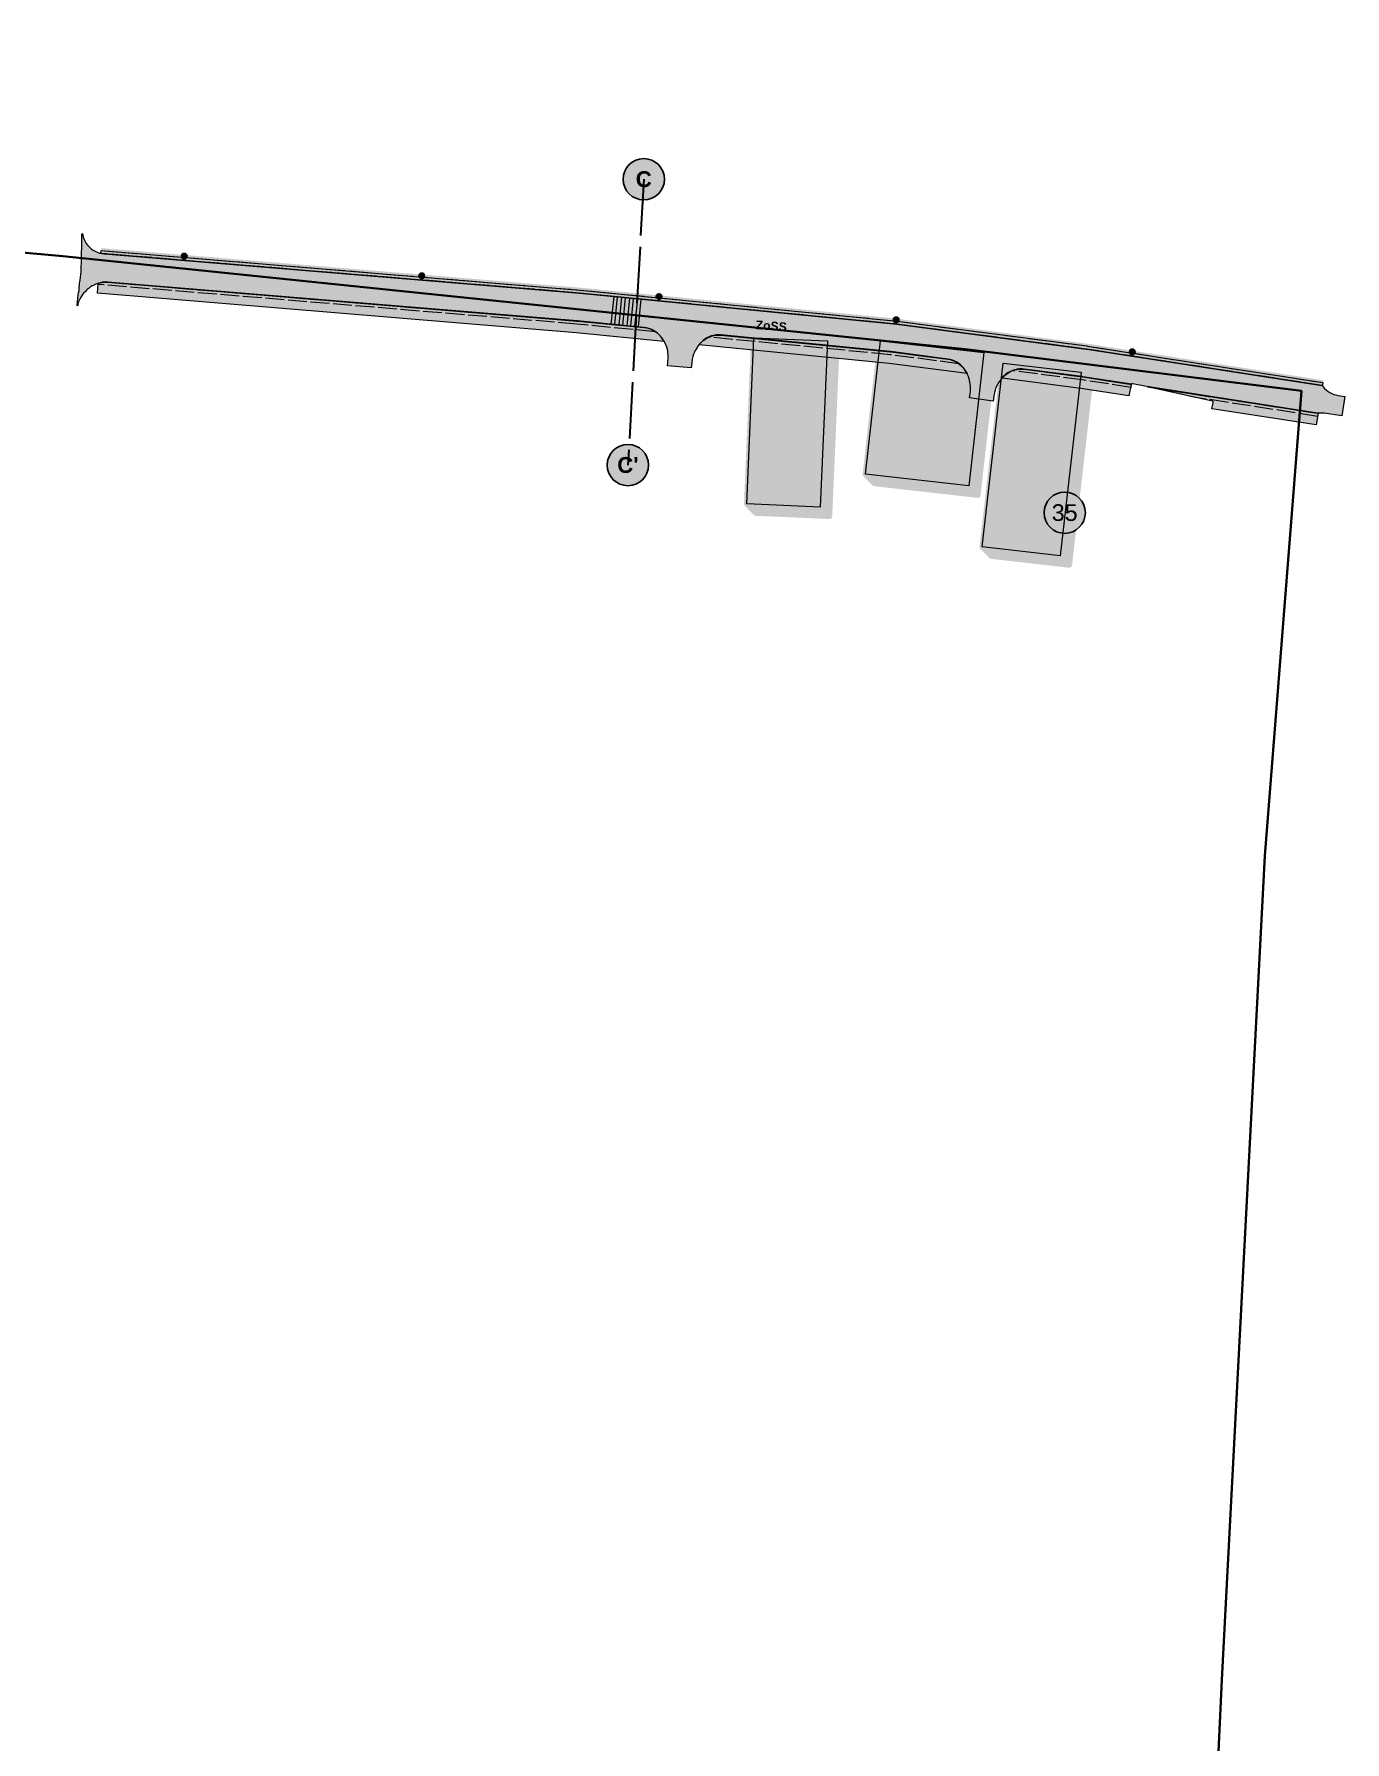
# Model space of a CAD drawing. Extents: x 306008 to 307050, y 9156110 to 9156581.
# Drawn here: x 306885.2 to 307050.3, y 9156275.2 to 9156490.3 of the extents above; entities that cross this region are included whole.
import ezdxf

# ---------------------------------------------------------------- set-up
doc = ezdxf.new("R2010")
doc.units = 0
doc.linetypes.add('DASHED', pattern=[1.524, 1.27, -0.254])
for name, color, linetype in [('D32_BANGUNAN_DIHAPUS', 7, 'Continuous'), ('D32_BANGUNAN_DIHAPUS_TUTUP', 7, 'Continuous'), ('D32_DELINEASI_ATAS', 7, 'Continuous'), ('D32_JLN_ASPAL', 7, 'Continuous'), ('D32_JLN_BAHU', 7, 'Continuous'), ('D32_JLN_PJU', 7, 'Continuous'), ('D32_JLN_SALURAN_TERTUTUP', 7, 'Continuous'), ('D32_JLN_TROTOAR', 7, 'Continuous'), ('D32_JLN_ZEBRA', 7, 'Continuous'), ('D32_JLN_ZOSS', 7, 'Continuous'), ('D32_NOMOR', 7, 'Continuous'), ('D32_POTONGAN', 7, 'Continuous')]:
    doc.layers.add(name, color=color, linetype=linetype)
doc.styles.add('D32_ARIAL', font='arial.ttf')

msp = doc.modelspace()

# ---------------------------------------------------------------- hatches: boundary and pattern name
at = {"layer": 'D32_BANGUNAN_DIHAPUS_TUTUP', "true_color": 0xe0ded9}
h = msp.add_hatch(color=7, dxfattribs=at)
h.dxf.hatch_style = 1
h.paths.add_polyline_path([(306985.73, 9156429.51), (306985.72, 9156429.48), (306985.71, 9156429.45), (306985.7, 9156429.41), (306985.68, 9156429.38), (306985.67, 9156429.36), (306985.64, 9156429.33), (306985.62, 9156429.3), (306985.59, 9156429.28), (306985.56, 9156429.26), (306985.53, 9156429.25), (306985.5, 9156429.23), (306985.47, 9156429.22), (306985.44, 9156429.22), (306985.4, 9156429.21), (306985.37, 9156429.21), (306976.1, 9156429.61), (306976.07, 9156429.61), (306976.04, 9156429.62), (306976.01, 9156429.63), (306975.98, 9156429.64), (306975.95, 9156429.65), (306975.92, 9156429.67), (306975.89, 9156429.69), (306975.87, 9156429.71), (306974.72, 9156430.86), (306974.7, 9156430.89), (306974.68, 9156430.92), (306974.66, 9156430.95), (306974.64, 9156430.98), (306974.63, 9156431.02), (306974.62, 9156431.05), (306974.62, 9156431.09), (306974.62, 9156431.12), (306975.51, 9156452.05), (306975.52, 9156452.09), (306975.52, 9156452.12), (306975.53, 9156452.15), (306975.55, 9156452.18), (306975.56, 9156452.22), (306975.58, 9156452.24), (306975.6, 9156452.27), (306975.63, 9156452.29), (306975.65, 9156452.32), (306975.68, 9156452.34), (306975.71, 9156452.35), (306975.74, 9156452.37), (306975.78, 9156452.38), (306975.81, 9156452.38), (306975.84, 9156452.39), (306975.88, 9156452.39), (306985.14, 9156451.99), (306985.18, 9156451.99), (306985.21, 9156451.98), (306985.24, 9156451.97), (306985.27, 9156451.96), (306985.3, 9156451.95), (306985.33, 9156451.93), (306985.35, 9156451.91), (306985.38, 9156451.89), (306986.53, 9156450.74), (306986.55, 9156450.71), (306986.57, 9156450.68), (306986.59, 9156450.65), (306986.6, 9156450.62), (306986.62, 9156450.58), (306986.62, 9156450.55), (306986.63, 9156450.51), (306986.63, 9156450.48), (306985.73, 9156429.55)])
h = msp.add_hatch(color=7, dxfattribs=at)
h.dxf.hatch_style = 1
h.paths.add_polyline_path([(307004.4, 9156432.15), (307004.39, 9156432.11), (307004.38, 9156432.08), (307004.36, 9156432.05), (307004.34, 9156432.02), (307004.32, 9156431.99), (307004.3, 9156431.97), (307004.27, 9156431.95), (307004.25, 9156431.93), (307004.22, 9156431.91), (307004.18, 9156431.89), (307004.15, 9156431.88), (307004.12, 9156431.88), (307004.08, 9156431.87), (307004.05, 9156431.87), (307004.02, 9156431.87), (306991.02, 9156433.34), (306990.98, 9156433.35), (306990.95, 9156433.36), (306990.92, 9156433.37), (306990.89, 9156433.38), (306990.86, 9156433.4), (306990.83, 9156433.42), (306990.81, 9156433.44), (306989.66, 9156434.59), (306989.64, 9156434.62), (306989.62, 9156434.65), (306989.6, 9156434.68), (306989.58, 9156434.71), (306989.57, 9156434.74), (306989.56, 9156434.78), (306989.56, 9156434.81), (306989.56, 9156434.85), (306989.56, 9156434.88), (306991.46, 9156451.71), (306991.47, 9156451.74), (306991.48, 9156451.77), (306991.49, 9156451.81), (306991.51, 9156451.84), (306991.52, 9156451.87), (306991.55, 9156451.89), (306991.57, 9156451.92), (306991.59, 9156451.94), (306991.62, 9156451.96), (306991.65, 9156451.98), (306991.68, 9156451.99), (306991.72, 9156452), (306991.75, 9156452.01), (306991.78, 9156452.02), (306991.82, 9156452.02), (306991.85, 9156452.02), (307004.85, 9156450.54), (307004.88, 9156450.54), (307004.92, 9156450.53), (307004.95, 9156450.52), (307004.98, 9156450.5), (307005.01, 9156450.49), (307005.03, 9156450.47), (307005.06, 9156450.44), (307006.21, 9156449.29), (307006.23, 9156449.27), (307006.25, 9156449.24), (307006.27, 9156449.21), (307006.28, 9156449.18), (307006.3, 9156449.15), (307006.3, 9156449.11), (307006.31, 9156449.08), (307006.31, 9156449.04), (307006.31, 9156449.01), (307004.4, 9156432.18)])
h = msp.add_hatch(color=7, dxfattribs=at)
h.dxf.hatch_style = 1
h.paths.add_polyline_path([(307015.92, 9156423.35), (307015.91, 9156423.31), (307015.9, 9156423.28), (307015.88, 9156423.25), (307015.87, 9156423.22), (307015.84, 9156423.2), (307015.82, 9156423.17), (307015.8, 9156423.15), (307015.77, 9156423.13), (307015.74, 9156423.11), (307015.71, 9156423.1), (307015.67, 9156423.09), (307015.64, 9156423.08), (307015.61, 9156423.07), (307015.57, 9156423.07), (307015.54, 9156423.07), (307005.73, 9156424.19), (307005.7, 9156424.2), (307005.67, 9156424.21), (307005.64, 9156424.22), (307005.61, 9156424.23), (307005.58, 9156424.25), (307005.55, 9156424.27), (307005.53, 9156424.29), (307004.38, 9156425.44), (307004.35, 9156425.47), (307004.33, 9156425.5), (307004.31, 9156425.53), (307004.3, 9156425.56), (307004.29, 9156425.59), (307004.28, 9156425.63), (307004.28, 9156425.66), (307004.27, 9156425.7), (307004.28, 9156425.73), (307006.92, 9156448.88), (307006.93, 9156448.92), (307006.94, 9156448.95), (307006.95, 9156448.98), (307006.96, 9156449.01), (307006.98, 9156449.04), (307007, 9156449.07), (307007.03, 9156449.09), (307007.05, 9156449.12), (307007.08, 9156449.14), (307007.11, 9156449.15), (307007.14, 9156449.17), (307007.17, 9156449.18), (307007.21, 9156449.19), (307007.24, 9156449.19), (307007.28, 9156449.19), (307007.31, 9156449.19), (307017.11, 9156448.07), (307017.15, 9156448.07), (307017.18, 9156448.06), (307017.21, 9156448.05), (307017.24, 9156448.03), (307017.27, 9156448.01), (307017.3, 9156447.99), (307017.32, 9156447.97), (307018.47, 9156446.82), (307018.49, 9156446.79), (307018.52, 9156446.77), (307018.53, 9156446.74), (307018.55, 9156446.7), (307018.56, 9156446.67), (307018.57, 9156446.64), (307018.57, 9156446.6), (307018.57, 9156446.57), (307018.57, 9156446.53), (307015.93, 9156423.38)])
at = {"layer": 'D32_JLN_ASPAL', "true_color": 0x7a7c78}
h = msp.add_hatch(color=7, dxfattribs=at)
h.dxf.hatch_style = 1
h.paths.add_polyline_path([(306890.7, 9156456.57), (306890.74, 9156457.04), (306890.75, 9156457.05), (306890.78, 9156457.43), (306890.79, 9156457.46), (306890.8, 9156457.52), (306890.84, 9156457.7), (306890.89, 9156457.99), (306890.89, 9156458), (306890.91, 9156458.37), (306890.91, 9156458.49), (306890.93, 9156458.62), (306890.94, 9156458.74), (306890.95, 9156458.82), (306890.96, 9156458.95), (306890.98, 9156459.04), (306890.98, 9156459.06), (306891.02, 9156459.31), (306891.15, 9156460.38), (306891.17, 9156460.73), (306891.17, 9156460.83), (306891.17, 9156460.85), (306891.17, 9156460.88), (306891.21, 9156461.54), (306891.21, 9156461.7), (306891.21, 9156462.89), (306891.21, 9156462.92), (306891.22, 9156462.98), (306891.23, 9156463.14), (306891.25, 9156463.47), (306891.25, 9156465.08), (306891.33, 9156465.18), (306891.35, 9156465), (306891.43, 9156464.71), (306891.53, 9156464.43), (306891.66, 9156464.16), (306891.81, 9156463.9), (306891.99, 9156463.67), (306892.19, 9156463.45), (306892.41, 9156463.25), (306892.66, 9156463.08), (306892.91, 9156462.93), (306893.18, 9156462.8), (306893.46, 9156462.7), (306893.75, 9156462.64), (306894.05, 9156462.6), (306953.91, 9156457.65), (306953.94, 9156457.64), (306993.42, 9156453.78), (306993.44, 9156453.78), (306993.49, 9156453.77), (306993.51, 9156453.77), (307017.72, 9156450.6), (307017.74, 9156450.6), (307017.77, 9156450.59), (307017.79, 9156450.59), (307047.37, 9156446.01), (307047.45, 9156446), (307047.51, 9156445.91), (307047.54, 9156445.87), (307047.73, 9156445.66), (307047.93, 9156445.47), (307048.15, 9156445.3), (307048.38, 9156445.15), (307048.63, 9156445.02), (307048.89, 9156444.91), (307049.15, 9156444.83), (307049.43, 9156444.78), (307050.27, 9156444.65), (307049.89, 9156442.19), (307047.69, 9156442.52), (307047.33, 9156442.56), (307046.96, 9156442.55), (307046.91, 9156442.54), (307046.84, 9156442.55), (307025.09, 9156445.92), (307023.57, 9156446.25), (307023.56, 9156446.25), (307023.54, 9156446.25), (307023.53, 9156446.25), (307023.51, 9156446.25), (307023.5, 9156446.25), (307023.48, 9156446.24), (307023.47, 9156446.24), (307023.46, 9156446.23), (307023.45, 9156446.22), (307023.44, 9156446.21), (307023.43, 9156446.2), (307023.42, 9156446.19), (307023.41, 9156446.18), (307017.29, 9156447.13), (307017.22, 9156447.14), (307009.9, 9156448.1), (307009.6, 9156448.12), (307009.3, 9156448.11), (307009, 9156448.08), (307008.71, 9156448.01), (307008.43, 9156447.92), (307008.16, 9156447.8), (307007.9, 9156447.65), (307007.89, 9156447.65), (307007.65, 9156447.48), (307007.53, 9156447.37), (307007.52, 9156447.37), (307007.4, 9156447.27), (307007.22, 9156447.1), (307007.05, 9156446.91), (307006.9, 9156446.71), (307006.71, 9156446.43), (307006.53, 9156446.15), (307006.51, 9156446.11), (307006.41, 9156445.91), (307006.32, 9156445.7), (307006.3, 9156445.64), (307006.23, 9156445.4), (307006.17, 9156445.16), (307006.12, 9156444.86), (307006.09, 9156444.68), (307006.01, 9156444.07), (307003.01, 9156444.46), (307003.05, 9156444.75), (307003.05, 9156444.77), (307003.05, 9156444.78), (307003.09, 9156444.97), (307003.12, 9156445.23), (307003.14, 9156445.5), (307003.14, 9156445.69), (307003.12, 9156445.96), (307003.11, 9156446.13), (307003.06, 9156446.44), (307003.02, 9156446.65), (307002.97, 9156446.88), (307002.9, 9156447.1), (307002.89, 9156447.11), (307002.88, 9156447.16), (307002.77, 9156447.42), (307002.65, 9156447.66), (307002.64, 9156447.68), (307002.53, 9156447.86), (307002.48, 9156447.93), (307002.35, 9156448.11), (307002.2, 9156448.29), (307002.18, 9156448.31), (307002.14, 9156448.36), (307001.93, 9156448.58), (307001.69, 9156448.78), (307001.43, 9156448.95), (307001.16, 9156449.1), (307000.87, 9156449.21), (307000.58, 9156449.3), (307000.27, 9156449.36), (306993.12, 9156450.29), (306993.02, 9156450.3), (306971.71, 9156452.39), (306971.41, 9156452.4), (306971.1, 9156452.39), (306970.8, 9156452.34), (306970.5, 9156452.26), (306970.22, 9156452.15), (306969.94, 9156452.01), (306969.68, 9156451.85), (306969.67, 9156451.84), (306969.48, 9156451.69), (306969.3, 9156451.52), (306969.18, 9156451.41), (306968.94, 9156451.14), (306968.73, 9156450.84), (306968.71, 9156450.8), (306968.59, 9156450.62), (306968.48, 9156450.42), (306968.38, 9156450.22), (306968.31, 9156450.06), (306968.28, 9156449.98), (306968.27, 9156449.96), (306968.17, 9156449.66), (306968.1, 9156449.34), (306968.09, 9156449.29), (306968.08, 9156449.22), (306968.05, 9156449.04), (306968.04, 9156448.88), (306967.98, 9156448.23), (306965, 9156448.52), (306965.04, 9156448.94), (306965.04, 9156448.96), (306965.04, 9156448.98), (306965.05, 9156449.04), (306965.08, 9156449.47), (306965.08, 9156449.52), (306965.07, 9156449.78), (306965.06, 9156449.88), (306965.03, 9156450.12), (306965.02, 9156450.31), (306964.97, 9156450.59), (306964.89, 9156450.87), (306964.78, 9156451.14), (306964.75, 9156451.21), (306964.64, 9156451.44), (306964.55, 9156451.59), (306964.43, 9156451.79), (306964.29, 9156451.99), (306964.29, 9156451.99), (306964.23, 9156452.07), (306964.23, 9156452.07), (306964.1, 9156452.24), (306963.9, 9156452.46), (306963.69, 9156452.66), (306963.45, 9156452.84), (306963.19, 9156452.99), (306962.93, 9156453.12), (306962.65, 9156453.22), (306962.36, 9156453.29), (306962.07, 9156453.33), (306953.64, 9156454.16), (306953.6, 9156454.16), (306894.51, 9156459.05), (306894.26, 9156459.06), (306894.01, 9156459.05), (306893.76, 9156459.02), (306893.76, 9156459.01), (306893.51, 9156458.96), (306893.26, 9156458.89), (306893.02, 9156458.79), (306892.91, 9156458.74), (306892.9, 9156458.74), (306892.78, 9156458.68), (306892.56, 9156458.57), (306892.35, 9156458.44), (306892.15, 9156458.29), (306892.08, 9156458.24), (306891.96, 9156458.14), (306891.84, 9156458.03), (306891.65, 9156457.84), (306891.47, 9156457.64), (306891.39, 9156457.53), (306891.29, 9156457.41), (306891.21, 9156457.29), (306891.07, 9156457.06), (306890.94, 9156456.82), (306890.84, 9156456.56), (306890.76, 9156456.3), (306890.72, 9156456.14), (306890.7, 9156456.03), (306890.66, 9156456.08), (306890.66, 9156456.1)])
at = {"layer": 'D32_JLN_BAHU', "true_color": 0xcecec8}
h = msp.add_hatch(color=7, dxfattribs=at)
h.dxf.hatch_style = 1
h.paths.add_polyline_path([(306954.02, 9156458.34), (306993.5, 9156454.48), (306993.59, 9156454.47), (307017.82, 9156451.29), (307017.89, 9156451.28), (307047.55, 9156446.69), (307047.51, 9156446.39), (307017.84, 9156450.99), (307017.78, 9156451), (306993.55, 9156454.17), (306993.47, 9156454.18), (306953.99, 9156458.04), (306953.95, 9156458.04), (306893.66, 9156463.03), (306893.69, 9156463.33), (306953.98, 9156458.34)])
at = {"layer": 'D32_JLN_PJU', "true_color": 0xfadc5a}
h = msp.add_hatch(color=7, dxfattribs=at)
h.dxf.hatch_style = 1
edge = h.paths.add_edge_path()
edge.add_arc((306904.14, 9156462.31), 0.35, 0, 360)
h = msp.add_hatch(color=7, dxfattribs=at)
h.dxf.hatch_style = 1
edge = h.paths.add_edge_path()
edge.add_arc((306934.04, 9156459.84), 0.35, 0, 360)
h = msp.add_hatch(color=7, dxfattribs=at)
h.dxf.hatch_style = 1
edge = h.paths.add_edge_path()
edge.add_arc((306963.92, 9156457.22), 0.35, 0, 360)
h = msp.add_hatch(color=7, dxfattribs=at)
h.dxf.hatch_style = 1
edge = h.paths.add_edge_path()
edge.add_arc((306993.78, 9156454.29), 0.35, 0, 360)
h = msp.add_hatch(color=7, dxfattribs=at)
h.dxf.hatch_style = 1
edge = h.paths.add_edge_path()
edge.add_arc((307023.51, 9156450.26), 0.35, 0, 360)
at = {"layer": 'D32_JLN_SALURAN_TERTUTUP', "true_color": 0xc4c6c2}
h = msp.add_hatch(color=7, dxfattribs=at)
h.dxf.hatch_style = 1
h.paths.add_polyline_path([(306953.99, 9156458.04), (306993.47, 9156454.18), (306993.55, 9156454.17), (307017.78, 9156451), (307017.84, 9156450.99), (307047.51, 9156446.39), (307047.45, 9156446.01), (307047.45, 9156446.01), (307047.38, 9156446.03), (307047.38, 9156446.03), (307017.79, 9156450.61), (307017.79, 9156450.61), (307017.77, 9156450.61), (307017.77, 9156450.61), (307017.74, 9156450.62), (307017.74, 9156450.62), (307017.72, 9156450.62), (307017.72, 9156450.62), (306993.52, 9156453.79), (306993.52, 9156453.79), (306993.49, 9156453.79), (306993.49, 9156453.79), (306993.45, 9156453.8), (306993.45, 9156453.8), (306993.42, 9156453.8), (306993.42, 9156453.8), (306953.94, 9156457.66), (306953.94, 9156457.66), (306953.91, 9156457.67), (306953.91, 9156457.67), (306894.05, 9156462.62), (306893.76, 9156462.66), (306893.63, 9156462.69), (306893.66, 9156463.03), (306953.95, 9156458.04)])
at = {"layer": 'D32_JLN_TROTOAR', "true_color": 0xdeceac}
h = msp.add_hatch(color=7, dxfattribs=at)
h.dxf.hatch_style = 1
h.paths.add_polyline_path([(306893.22, 9156457.65), (306893.32, 9156458.88), (306893.51, 9156458.94), (306893.76, 9156459), (306893.77, 9156459), (306894.01, 9156459.03), (306894.26, 9156459.04), (306894.51, 9156459.03), (306953.6, 9156454.14), (306953.64, 9156454.14), (306962.07, 9156453.31), (306962.36, 9156453.27), (306962.64, 9156453.2), (306962.92, 9156453.1), (306963.19, 9156452.97), (306963.44, 9156452.82), (306963.67, 9156452.65), (306963.89, 9156452.45), (306964.09, 9156452.23), (306964.21, 9156452.06), (306964.21, 9156452.06), (306964.22, 9156452.06), (306964.22, 9156452.06), (306964.22, 9156452.05), (306964.28, 9156451.97), (306964.28, 9156451.97), (306964.28, 9156451.97), (306964.42, 9156451.78), (306964.54, 9156451.58), (306953.49, 9156452.66)])
h = msp.add_hatch(color=7, dxfattribs=at)
h.dxf.hatch_style = 1
h.paths.add_polyline_path([(306968.98, 9156451.15), (306969.19, 9156451.4), (306969.31, 9156451.51), (306969.49, 9156451.68), (306969.69, 9156451.83), (306969.7, 9156451.83), (306969.95, 9156452), (306970.22, 9156452.13), (306970.51, 9156452.24), (306970.8, 9156452.32), (306971.1, 9156452.37), (306971.41, 9156452.38), (306971.71, 9156452.37), (306993.02, 9156450.28), (306993.11, 9156450.27), (307000.27, 9156449.34), (307000.57, 9156449.28), (307000.87, 9156449.19), (307001.15, 9156449.08), (307001.42, 9156448.93), (307001.68, 9156448.76), (307001.91, 9156448.56), (307002.13, 9156448.34), (307002.16, 9156448.3), (307002.16, 9156448.3), (307002.18, 9156448.28), (307002.33, 9156448.1), (307002.47, 9156447.92), (307002.51, 9156447.85), (307002.62, 9156447.67), (307002.63, 9156447.66), (307002.7, 9156447.53), (306992.9, 9156448.81)])
h = msp.add_hatch(color=7, dxfattribs=at)
h.dxf.hatch_style = 1
h.paths.add_polyline_path([(307007.11, 9156446.95), (307007.24, 9156447.08), (307007.42, 9156447.25), (307007.53, 9156447.35), (307007.53, 9156447.35), (307007.53, 9156447.35), (307007.54, 9156447.35), (307007.54, 9156447.35), (307007.54, 9156447.35), (307007.67, 9156447.47), (307007.9, 9156447.63), (307007.91, 9156447.64), (307008.17, 9156447.78), (307008.44, 9156447.9), (307008.72, 9156447.99), (307009.01, 9156448.06), (307009.3, 9156448.09), (307009.6, 9156448.1), (307009.89, 9156448.08), (307017.22, 9156447.12), (307017.29, 9156447.11), (307023.4, 9156446.16), (307023.4, 9156446.15), (307023.39, 9156446.14), (307023.08, 9156444.71), (307017.05, 9156445.65)])
h = msp.add_hatch(color=7, dxfattribs=at)
h.dxf.hatch_style = 1
h.paths.add_polyline_path([(307046.84, 9156442.53), (307046.84, 9156442.53), (307046.91, 9156442.52), (307046.68, 9156441.06), (307033.53, 9156443.09), (307033.7, 9156443.88), (307033.71, 9156443.9), (307033.71, 9156443.91), (307033.71, 9156443.92), (307033.7, 9156443.94), (307033.7, 9156443.95), (307033.7, 9156443.97), (307033.69, 9156443.98), (307033.68, 9156443.99), (307033.68, 9156444.01), (307033.67, 9156444.02), (307033.65, 9156444.03), (307033.64, 9156444.04), (307033.63, 9156444.04), (307033.62, 9156444.05), (307033.6, 9156444.06), (307033.59, 9156444.06), (307025.41, 9156445.85)])
at = {"layer": 'D32_JLN_ZEBRA', "true_color": 0xffffff}
h = msp.add_hatch(color=7, dxfattribs=at)
h.dxf.hatch_style = 1
h.paths.add_polyline_path([(306957.87, 9156453.74), (306958.37, 9156453.69), (306958.71, 9156457.18), (306958.21, 9156457.23)])
h = msp.add_hatch(color=7, dxfattribs=at)
h.dxf.hatch_style = 1
h.paths.add_polyline_path([(306958.86, 9156453.65), (306959.36, 9156453.6), (306959.7, 9156457.08), (306959.2, 9156457.13)])
h = msp.add_hatch(color=7, dxfattribs=at)
h.dxf.hatch_style = 1
h.paths.add_polyline_path([(306959.86, 9156453.55), (306960.36, 9156453.5), (306960.7, 9156456.98), (306960.2, 9156457.03)])
h = msp.add_hatch(color=7, dxfattribs=at)
h.dxf.hatch_style = 1
h.paths.add_polyline_path([(306960.85, 9156453.45), (306961.35, 9156453.4), (306961.69, 9156456.89), (306961.19, 9156456.93)])
at = {"layer": 'D32_JLN_ZOSS', "true_color": 0xc43a2e, "transparency": 33554648}
h = msp.add_hatch(color=7, dxfattribs=at)
h.dxf.hatch_style = 1
h.paths.add_polyline_path([(306994.75, 9156450.08), (306993.07, 9156450.3), (306953.62, 9156454.16), (306929.84, 9156456.12), (306929.96, 9156457.47), (306930.13, 9156459.61), (306953.92, 9156457.65), (306953.95, 9156457.64), (306993.43, 9156453.78), (306993.5, 9156453.77), (306995.2, 9156453.55), (306994.92, 9156451.42)])
at = {"layer": 'D32_NOMOR', "true_color": 0xffffff}
h = msp.add_hatch(color=7, dxfattribs=at)
h.dxf.hatch_style = 1
edge = h.paths.add_edge_path()
edge.add_arc((307015, 9156430), 2.6, 0, 360)
at = {"layer": 'D32_POTONGAN', "true_color": 0xc02828}
h = msp.add_hatch(color=7, dxfattribs=at)
h.dxf.hatch_style = 1
edge = h.paths.add_edge_path()
edge.add_arc((306962, 9156472), 2.6, 0, 360)
h = msp.add_hatch(color=7, dxfattribs=at)
h.dxf.hatch_style = 1
edge = h.paths.add_edge_path()
edge.add_arc((306960, 9156436), 2.6, 0, 360)

# ---------------------------------------------------------------- linework, layer by layer
at = {"layer": 'D32_BANGUNAN_DIHAPUS', "lineweight": 0, "true_color": 0xc82828}
for points in [[(306985.13, 9156451.64), (306984.23, 9156430.71), (306974.97, 9156431.11), (306975.86, 9156452.04), (306985.13, 9156451.64)], [(307004.81, 9156450.2), (307002.91, 9156433.37), (306989.91, 9156434.84), (306991.81, 9156451.67), (307004.81, 9156450.2)], [(307017.07, 9156447.72), (307014.43, 9156424.57), (307004.62, 9156425.69), (307007.27, 9156448.84), (307017.07, 9156447.72)]]:
    msp.add_lwpolyline(points, dxfattribs=at)
at = {"layer": 'D32_DELINEASI_ATAS', "lineweight": 35, "true_color": 0xc800c8}
msp.add_lwpolyline([(306677.17, 9156490.28), (306781.81, 9156471.97), (306888.87, 9156462.3), (307002.84, 9156450.56), (307044.81, 9156445.34), (307040.22, 9156386.79), (307034.79, 9156283), (307033.55, 9156256.86), (307033.55, 9156224.8), (307008.36, 9156221.85), (306994.2, 9156219.78), (306994.2, 9156214.25), (306986.26, 9156211.83), (306955.52, 9156207.69), (306947.23, 9156203.2), (306914.42, 9156199.4), (306871.95, 9156198.02), (306868.84, 9156144.14), (306843.97, 9156139.65), (306613.97, 9156113.41)], dxfattribs=at)
at = {"layer": 'D32_JLN_ASPAL', "lineweight": 13, "true_color": 0x50504e}
msp.add_lwpolyline([(306890.7, 9156456.57), (306890.74, 9156457.04), (306890.75, 9156457.05), (306890.78, 9156457.43), (306890.79, 9156457.46), (306890.8, 9156457.52), (306890.84, 9156457.7), (306890.89, 9156457.99), (306890.89, 9156458), (306890.91, 9156458.37), (306890.91, 9156458.49), (306890.93, 9156458.62), (306890.94, 9156458.74), (306890.95, 9156458.82), (306890.96, 9156458.95), (306890.98, 9156459.04), (306890.98, 9156459.06), (306891.02, 9156459.31), (306891.15, 9156460.38), (306891.17, 9156460.73), (306891.17, 9156460.83), (306891.17, 9156460.85), (306891.17, 9156460.88), (306891.21, 9156461.54), (306891.21, 9156461.7), (306891.21, 9156462.89), (306891.21, 9156462.92), (306891.22, 9156462.98), (306891.23, 9156463.14), (306891.25, 9156463.47), (306891.25, 9156465.08), (306891.33, 9156465.18), (306891.35, 9156465), (306891.43, 9156464.71), (306891.53, 9156464.43), (306891.66, 9156464.16), (306891.81, 9156463.9), (306891.99, 9156463.67), (306892.19, 9156463.45), (306892.41, 9156463.25), (306892.66, 9156463.08), (306892.91, 9156462.93), (306893.18, 9156462.8), (306893.46, 9156462.7), (306893.75, 9156462.64), (306894.05, 9156462.6), (306953.91, 9156457.65), (306953.94, 9156457.64), (306993.42, 9156453.78), (306993.44, 9156453.78), (306993.49, 9156453.77), (306993.51, 9156453.77), (307017.72, 9156450.6), (307017.74, 9156450.6), (307017.77, 9156450.59), (307017.79, 9156450.59), (307047.37, 9156446.01), (307047.45, 9156446), (307047.51, 9156445.91), (307047.54, 9156445.87), (307047.73, 9156445.66), (307047.93, 9156445.47), (307048.15, 9156445.3), (307048.38, 9156445.15), (307048.63, 9156445.02), (307048.89, 9156444.91), (307049.15, 9156444.83), (307049.43, 9156444.78), (307050.27, 9156444.65), (307049.89, 9156442.19), (307047.69, 9156442.52), (307047.33, 9156442.56), (307046.96, 9156442.55), (307046.91, 9156442.54), (307046.84, 9156442.55), (307025.09, 9156445.92), (307023.57, 9156446.25), (307023.56, 9156446.25), (307023.54, 9156446.25), (307023.53, 9156446.25), (307023.51, 9156446.25), (307023.5, 9156446.25), (307023.48, 9156446.24), (307023.47, 9156446.24), (307023.46, 9156446.23), (307023.45, 9156446.22), (307023.44, 9156446.21), (307023.43, 9156446.2), (307023.42, 9156446.19), (307023.41, 9156446.18), (307017.29, 9156447.13), (307017.22, 9156447.14), (307009.9, 9156448.1), (307009.6, 9156448.12), (307009.3, 9156448.11), (307009, 9156448.08), (307008.71, 9156448.01), (307008.43, 9156447.92), (307008.16, 9156447.8), (307007.9, 9156447.65), (307007.89, 9156447.65), (307007.65, 9156447.48), (307007.53, 9156447.37), (307007.52, 9156447.37), (307007.4, 9156447.27), (307007.22, 9156447.1), (307007.05, 9156446.91), (307006.9, 9156446.71), (307006.71, 9156446.43), (307006.53, 9156446.15), (307006.51, 9156446.11), (307006.41, 9156445.91), (307006.32, 9156445.7), (307006.3, 9156445.64), (307006.23, 9156445.4), (307006.17, 9156445.16), (307006.12, 9156444.86), (307006.09, 9156444.68), (307006.01, 9156444.07), (307003.01, 9156444.46), (307003.05, 9156444.75), (307003.05, 9156444.77), (307003.05, 9156444.78), (307003.09, 9156444.97), (307003.12, 9156445.23), (307003.14, 9156445.5), (307003.14, 9156445.69), (307003.12, 9156445.96), (307003.11, 9156446.13), (307003.06, 9156446.44), (307003.02, 9156446.65), (307002.97, 9156446.88), (307002.9, 9156447.1), (307002.89, 9156447.11), (307002.88, 9156447.16), (307002.77, 9156447.42), (307002.65, 9156447.66), (307002.64, 9156447.68), (307002.53, 9156447.86), (307002.48, 9156447.93), (307002.35, 9156448.11), (307002.2, 9156448.29), (307002.18, 9156448.31), (307002.14, 9156448.36), (307001.93, 9156448.58), (307001.69, 9156448.78), (307001.43, 9156448.95), (307001.16, 9156449.1), (307000.87, 9156449.21), (307000.58, 9156449.3), (307000.27, 9156449.36), (306993.12, 9156450.29), (306993.02, 9156450.3), (306971.71, 9156452.39), (306971.41, 9156452.4), (306971.1, 9156452.39), (306970.8, 9156452.34), (306970.5, 9156452.26), (306970.22, 9156452.15), (306969.94, 9156452.01), (306969.68, 9156451.85), (306969.67, 9156451.84), (306969.48, 9156451.69), (306969.3, 9156451.52), (306969.18, 9156451.41), (306968.94, 9156451.14), (306968.73, 9156450.84), (306968.71, 9156450.8), (306968.59, 9156450.62), (306968.48, 9156450.42), (306968.38, 9156450.22), (306968.31, 9156450.06), (306968.28, 9156449.98), (306968.27, 9156449.96), (306968.17, 9156449.66), (306968.1, 9156449.34), (306968.09, 9156449.29), (306968.08, 9156449.22), (306968.05, 9156449.04), (306968.04, 9156448.88), (306967.98, 9156448.23), (306965, 9156448.52), (306965.04, 9156448.94), (306965.04, 9156448.96), (306965.04, 9156448.98), (306965.05, 9156449.04), (306965.08, 9156449.47), (306965.08, 9156449.52), (306965.07, 9156449.78), (306965.06, 9156449.88), (306965.03, 9156450.12), (306965.02, 9156450.31), (306964.97, 9156450.59), (306964.89, 9156450.87), (306964.78, 9156451.14), (306964.75, 9156451.21), (306964.64, 9156451.44), (306964.55, 9156451.59), (306964.43, 9156451.79), (306964.29, 9156451.99), (306964.29, 9156451.99), (306964.23, 9156452.07), (306964.23, 9156452.07), (306964.1, 9156452.24), (306963.9, 9156452.46), (306963.69, 9156452.66), (306963.45, 9156452.84), (306963.19, 9156452.99), (306962.93, 9156453.12), (306962.65, 9156453.22), (306962.36, 9156453.29), (306962.07, 9156453.33), (306953.64, 9156454.16), (306953.6, 9156454.16), (306894.51, 9156459.05), (306894.26, 9156459.06), (306894.01, 9156459.05), (306893.76, 9156459.02), (306893.76, 9156459.01), (306893.51, 9156458.96), (306893.26, 9156458.89), (306893.02, 9156458.79), (306892.91, 9156458.74), (306892.9, 9156458.74), (306892.78, 9156458.68), (306892.56, 9156458.57), (306892.35, 9156458.44), (306892.15, 9156458.29), (306892.08, 9156458.24), (306891.96, 9156458.14), (306891.84, 9156458.03), (306891.65, 9156457.84), (306891.47, 9156457.64), (306891.39, 9156457.53), (306891.29, 9156457.41), (306891.21, 9156457.29), (306891.07, 9156457.06), (306890.94, 9156456.82), (306890.84, 9156456.56), (306890.76, 9156456.3), (306890.72, 9156456.14), (306890.7, 9156456.03), (306890.66, 9156456.08), (306890.66, 9156456.1)], close=True, dxfattribs=at)
at = {"layer": 'D32_JLN_PJU', "lineweight": 9, "true_color": 0x3c3c3c}
for points in [[(306904.14, 9156461.96), (306904.14, 9156462.66)], [(306903.79, 9156462.31), (306904.49, 9156462.31)], [(306933.69, 9156459.84), (306934.39, 9156459.84)], [(306934.04, 9156459.49), (306934.04, 9156460.19)], [(306963.57, 9156457.22), (306964.27, 9156457.22)], [(306963.92, 9156456.87), (306963.92, 9156457.57)], [(306993.43, 9156454.29), (306994.13, 9156454.29)], [(306993.78, 9156453.94), (306993.78, 9156454.64)], [(307023.16, 9156450.26), (307023.86, 9156450.26)], [(307023.51, 9156449.91), (307023.51, 9156450.61)]]:
    msp.add_lwpolyline(points, dxfattribs=at)
at = {"layer": 'D32_JLN_PJU', "true_color": 0x3c3c3c}
for centre in [(306904.14, 9156462.31), (306934.04, 9156459.84), (306963.92, 9156457.22), (306993.78, 9156454.29), (307023.51, 9156450.26)]:
    msp.add_circle(centre, 0.35, dxfattribs=at)
at = {"layer": 'D32_JLN_SALURAN_TERTUTUP', "lineweight": 9, "true_color": 0x787876}
msp.add_lwpolyline([(306953.99, 9156458.04), (306993.47, 9156454.18), (306993.55, 9156454.17), (307017.78, 9156451), (307017.84, 9156450.99), (307047.51, 9156446.39), (307047.45, 9156446.01), (307047.45, 9156446.01), (307047.38, 9156446.03), (307047.38, 9156446.03), (307017.79, 9156450.61), (307017.79, 9156450.61), (307017.77, 9156450.61), (307017.77, 9156450.61), (307017.74, 9156450.62), (307017.74, 9156450.62), (307017.72, 9156450.62), (307017.72, 9156450.62), (306993.52, 9156453.79), (306993.52, 9156453.79), (306993.49, 9156453.79), (306993.49, 9156453.79), (306993.45, 9156453.8), (306993.45, 9156453.8), (306993.42, 9156453.8), (306993.42, 9156453.8), (306953.94, 9156457.66), (306953.94, 9156457.66), (306953.91, 9156457.67), (306953.91, 9156457.67), (306894.05, 9156462.62), (306893.76, 9156462.66), (306893.63, 9156462.69), (306893.66, 9156463.03), (306953.95, 9156458.04)], close=True, dxfattribs=at)
at = {"layer": 'D32_JLN_SALURAN_TERTUTUP', "linetype": 'DASHED', "lineweight": 9, "ltscale": 1.866667, "true_color": 0x6e6e6c}
for points in [[(306953.99, 9156458.04), (306993.47, 9156454.18), (306993.55, 9156454.17), (307017.78, 9156451), (307017.84, 9156450.99), (307047.51, 9156446.39), (307047.45, 9156446.01), (307047.45, 9156446.01), (307047.38, 9156446.03), (307047.38, 9156446.03), (307017.79, 9156450.61), (307017.79, 9156450.61), (307017.77, 9156450.61), (307017.77, 9156450.61), (307017.74, 9156450.62), (307017.74, 9156450.62), (307017.72, 9156450.62), (307017.72, 9156450.62), (306993.52, 9156453.79), (306993.52, 9156453.79), (306993.49, 9156453.79), (306993.49, 9156453.79), (306993.45, 9156453.8), (306993.45, 9156453.8), (306993.42, 9156453.8), (306993.42, 9156453.8), (306953.94, 9156457.66), (306953.94, 9156457.66), (306953.91, 9156457.67), (306953.91, 9156457.67), (306894.05, 9156462.62), (306893.76, 9156462.66), (306893.63, 9156462.69), (306893.66, 9156463.03), (306953.95, 9156458.04), (306953.99, 9156458.04)], [(306893.32, 9156458.88), (306893.51, 9156458.94), (306893.76, 9156459), (306893.77, 9156459), (306894.01, 9156459.03), (306894.26, 9156459.04), (306894.51, 9156459.03), (306953.6, 9156454.14), (306953.64, 9156454.14), (306962.07, 9156453.31), (306962.36, 9156453.27), (306962.64, 9156453.2), (306962.92, 9156453.1), (306963.19, 9156452.97), (306963.44, 9156452.82), (306963.48, 9156452.79), (306953.59, 9156453.76), (306893.31, 9156458.75), (306893.32, 9156458.88)], [(306970.22, 9156452.13), (306970.51, 9156452.24), (306970.8, 9156452.32), (306971.1, 9156452.37), (306971.41, 9156452.38), (306971.71, 9156452.37), (306993.02, 9156450.28), (306993.11, 9156450.27), (307000.27, 9156449.34), (307000.57, 9156449.28), (307000.87, 9156449.19), (307001.15, 9156449.08), (307001.42, 9156448.93), (307001.66, 9156448.77), (306993.02, 9156449.9), (306970.22, 9156452.13), (306970.22, 9156452.13)], [(307008.44, 9156447.9), (307008.72, 9156447.99), (307009.01, 9156448.06), (307009.3, 9156448.09), (307009.6, 9156448.1), (307009.89, 9156448.08), (307017.22, 9156447.12), (307017.29, 9156447.11), (307023.4, 9156446.16), (307023.4, 9156446.15), (307023.39, 9156446.14), (307023.32, 9156445.79), (307017.2, 9156446.73), (307008.4, 9156447.89), (307008.44, 9156447.9)], [(307046.84, 9156442.53), (307046.91, 9156442.52), (307046.85, 9156442.14), (307031.43, 9156444.53), (307025.41, 9156445.85), (307046.84, 9156442.53), (307046.84, 9156442.53)]]:
    msp.add_lwpolyline(points, dxfattribs=at)
at = {"layer": 'D32_JLN_TROTOAR', "lineweight": 13, "true_color": 0x6e685c}
for points in [[(306893.22, 9156457.65), (306893.32, 9156458.88), (306893.51, 9156458.94), (306893.76, 9156459), (306893.77, 9156459), (306894.01, 9156459.03), (306894.26, 9156459.04), (306894.51, 9156459.03), (306953.6, 9156454.14), (306953.64, 9156454.14), (306962.07, 9156453.31), (306962.36, 9156453.27), (306962.64, 9156453.2), (306962.92, 9156453.1), (306963.19, 9156452.97), (306963.44, 9156452.82), (306963.67, 9156452.65), (306963.89, 9156452.45), (306964.09, 9156452.23), (306964.21, 9156452.06), (306964.21, 9156452.06), (306964.22, 9156452.06), (306964.22, 9156452.06), (306964.22, 9156452.05), (306964.28, 9156451.97), (306964.28, 9156451.97), (306964.28, 9156451.97), (306964.42, 9156451.78), (306964.54, 9156451.58), (306953.49, 9156452.66)], [(306968.98, 9156451.15), (306969.19, 9156451.4), (306969.31, 9156451.51), (306969.49, 9156451.68), (306969.69, 9156451.83), (306969.7, 9156451.83), (306969.95, 9156452), (306970.22, 9156452.13), (306970.51, 9156452.24), (306970.8, 9156452.32), (306971.1, 9156452.37), (306971.41, 9156452.38), (306971.71, 9156452.37), (306993.02, 9156450.28), (306993.11, 9156450.27), (307000.27, 9156449.34), (307000.57, 9156449.28), (307000.87, 9156449.19), (307001.15, 9156449.08), (307001.42, 9156448.93), (307001.68, 9156448.76), (307001.91, 9156448.56), (307002.13, 9156448.34), (307002.16, 9156448.3), (307002.16, 9156448.3), (307002.18, 9156448.28), (307002.33, 9156448.1), (307002.47, 9156447.92), (307002.51, 9156447.85), (307002.62, 9156447.67), (307002.63, 9156447.66), (307002.7, 9156447.53), (306992.9, 9156448.81)], [(307007.11, 9156446.95), (307007.24, 9156447.08), (307007.42, 9156447.25), (307007.53, 9156447.35), (307007.53, 9156447.35), (307007.53, 9156447.35), (307007.54, 9156447.35), (307007.54, 9156447.35), (307007.54, 9156447.35), (307007.67, 9156447.47), (307007.9, 9156447.63), (307007.91, 9156447.64), (307008.17, 9156447.78), (307008.44, 9156447.9), (307008.72, 9156447.99), (307009.01, 9156448.06), (307009.3, 9156448.09), (307009.6, 9156448.1), (307009.89, 9156448.08), (307017.22, 9156447.12), (307017.29, 9156447.11), (307023.4, 9156446.16), (307023.4, 9156446.15), (307023.39, 9156446.14), (307023.08, 9156444.71), (307017.05, 9156445.65)], [(307046.84, 9156442.53), (307046.84, 9156442.53), (307046.91, 9156442.52), (307046.68, 9156441.06), (307033.53, 9156443.09), (307033.7, 9156443.88), (307033.71, 9156443.9), (307033.71, 9156443.91), (307033.71, 9156443.92), (307033.7, 9156443.94), (307033.7, 9156443.95), (307033.7, 9156443.97), (307033.69, 9156443.98), (307033.68, 9156443.99), (307033.68, 9156444.01), (307033.67, 9156444.02), (307033.65, 9156444.03), (307033.64, 9156444.04), (307033.63, 9156444.04), (307033.62, 9156444.05), (307033.6, 9156444.06), (307033.59, 9156444.06), (307025.41, 9156445.85)]]:
    msp.add_lwpolyline(points, close=True, dxfattribs=at)
at = {"layer": 'D32_JLN_ZEBRA', "lineweight": 5, "true_color": 0x969696}
for points in [[(306957.87, 9156453.74), (306958.37, 9156453.69), (306958.71, 9156457.18), (306958.21, 9156457.23)], [(306958.86, 9156453.65), (306959.36, 9156453.6), (306959.7, 9156457.08), (306959.2, 9156457.13)], [(306959.86, 9156453.55), (306960.36, 9156453.5), (306960.7, 9156456.98), (306960.2, 9156457.03)], [(306960.85, 9156453.45), (306961.35, 9156453.4), (306961.69, 9156456.89), (306961.19, 9156456.93)]]:
    msp.add_lwpolyline(points, close=True, dxfattribs=at)
at = {"layer": 'D32_NOMOR', "true_color": 0x000000}
msp.add_circle((307015, 9156430), 2.6, dxfattribs=at)
at = {"layer": 'D32_POTONGAN', "linetype": 'DASHED', "lineweight": 30, "ltscale": 5.6, "true_color": 0xc02828}
msp.add_lwpolyline([(306962, 9156472), (306960, 9156436)], dxfattribs=at)
at = {"layer": 'D32_POTONGAN', "true_color": 0xffffff}
for centre in [(306962, 9156472), (306960, 9156436)]:
    msp.add_circle(centre, 2.6, dxfattribs=at)

# ---------------------------------------------------------------- texts
at = {"layer": 'D32_JLN_ZOSS', "true_color": 0xffffff, "insert": (306978.05, 9156453.53), "char_height": 1.1, "attachment_point": 5, "rotation": 356, "style": 'D32_ARIAL'}
msp.add_mtext('\\fArial|b1;ZoSS', dxfattribs=at)
at = {"layer": 'D32_NOMOR', "true_color": 0x000000, "insert": (307015, 9156430), "char_height": 2.1, "attachment_point": 5, "style": 'D32_ARIAL'}
msp.add_mtext('35', dxfattribs=at)
at = {"layer": 'D32_POTONGAN', "true_color": 0xffffff, "char_height": 2, "attachment_point": 5, "style": 'D32_ARIAL'}
for s, insert in [('\\fArial|b1;C', (306962, 9156472)), ("\\fArial|b1;C'", (306960, 9156436))]:
    msp.add_mtext(s, dxfattribs=dict(at, insert=insert))

doc.saveas('drawing.dxf')
